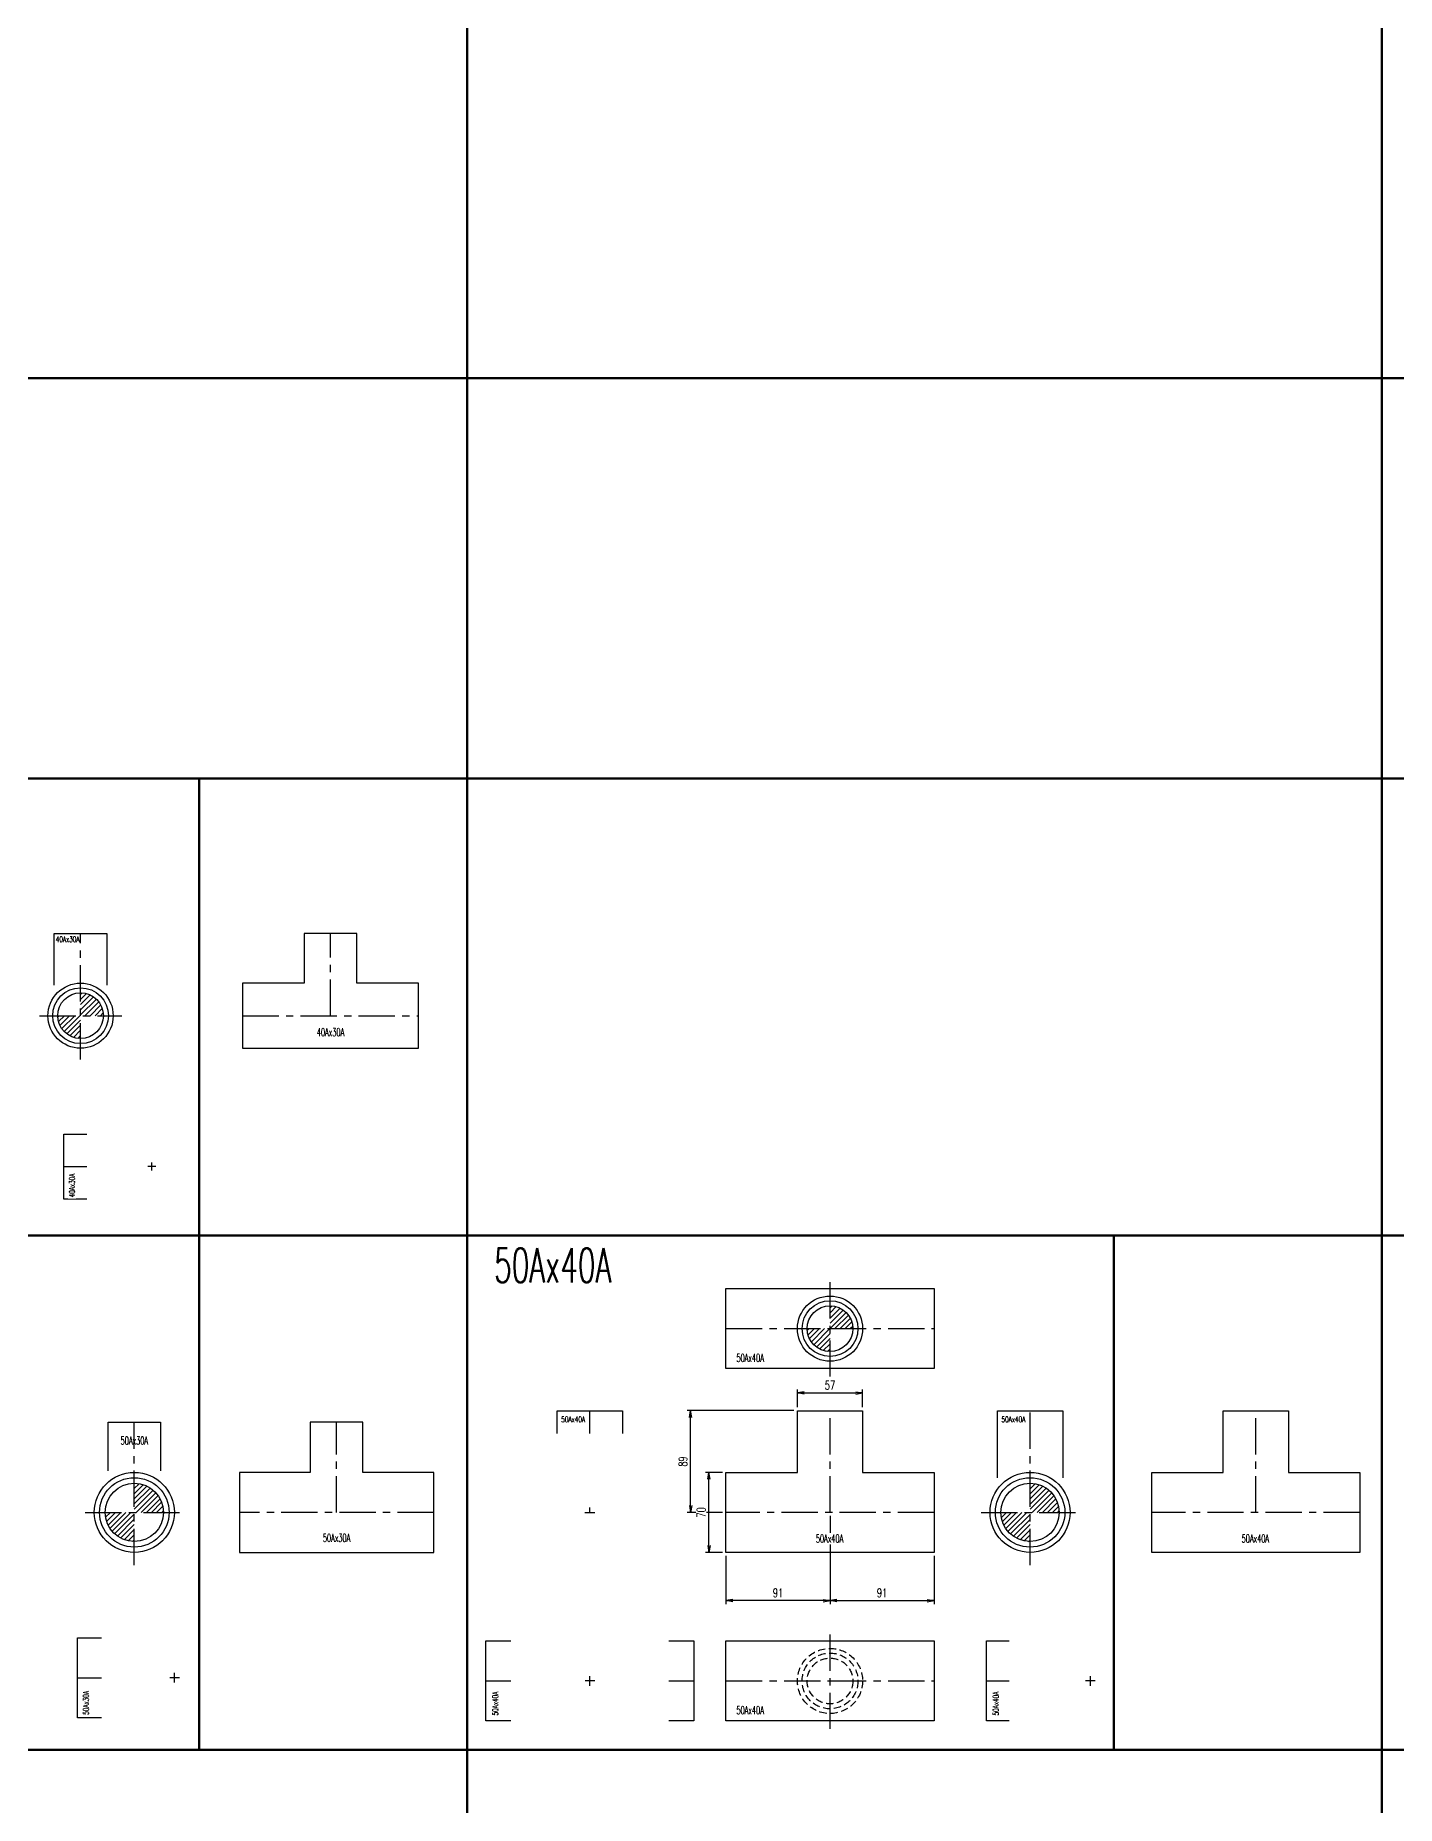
# Model space of a CAD drawing. Header units: millimetres. Extents: x 1711 to 90196, y -23291 to 8516.
# Drawn here: x 27911 to 29102, y -1001 to 548 of the extents above; entities that cross this region are included whole.
import ezdxf

# ---------------------------------------------------------------- set-up
doc = ezdxf.new("R2010")
doc.units = ezdxf.units.MM
doc.header["$PDMODE"] = 35
doc.linetypes.add('CENTER', pattern=[50.8, 31.75, -6.35, 6.35, -6.35])
doc.linetypes.add('HIDDEN', pattern=[9.525, 6.35, -3.175])
doc.layers.add('line', color=153, linetype='Continuous', lineweight=50)
for name, color, linetype in [('寸法', 2, 'Continuous'), ('配管-CVP', 4, 'Continuous'), ('＃配管（PVC)', 21, 'Continuous')]:
    doc.layers.add(name, color=color, linetype=linetype)
doc.styles.add('kpk', font='romans.shx', dxfattribs={"width": 0.7, "bigfont": 'extfont2.shx'})
doc.styles.get("Standard").update_dxf_attribs({"font": 'romans.shx', "bigfont": 'extfont.shx'})
doc.dimstyles.new('KPK-3', dxfattribs={"dimscale": 3, "dimtxt": 2.5, "dimasz": 2, "dimexe": 1, "dimexo": 1, "dimgap": 1, "dimtad": 3, "dimdec": 1, "dimdsep": 46, "dimtxsty": 'kpk', "dimblk": 'OPEN', "dimcen": 2.5, "dimclrd": 2, "dimclre": 2, "dimclrt": 4, "dimadec": 1, "dimazin": 2, "dimtfac": 1, "dimtdec": 1, "dimtmove": 0, "dimatfit": 2, "dimldrblk": 'OPEN', "dimfxl": 0, "dimlwd": -1, "dimlwe": -1, "dimarcsym": 0})

# ---------------------------------------------------------------- blocks, each defined once
blk = doc.blocks.new('_Open')
at = {"color": 0, "linetype": 'ByBlock', "lineweight": -2}
for p, q in [((-1, 0.17), (0, 0)), ((-1, -0.17), (0, 0)), ((0, 0), (-1, 0))]:
    blk.add_line(p, q, dxfattribs=at)
blk = doc.blocks.new('*D2837')
at = {"layer": 'Defpoints', "color": 0, "transparency": 16777216}
for p in [(28606.3, -744.6), (28515.3, -779.6), (28515.3, -821.8)]:
    blk.add_point(p, dxfattribs=at)
at = {"layer": '寸法', "color": 2, "transparency": 16777216}
for p, q in [((28606.3, -747.6), (28606.3, -824.8)), ((28515.3, -782.6), (28515.3, -824.8)), ((28600.3, -821.8), (28521.3, -821.8))]:
    blk.add_line(p, q, dxfattribs=at)
at = {"layer": '寸法', "color": 2, "transparency": 16777216, "xscale": 6, "yscale": 6, "zscale": 6, "rotation": 180}
blk.add_blockref('_Open', (28515.3, -821.8), dxfattribs=at)
at = {"layer": '寸法', "color": 2, "transparency": 16777216, "xscale": 6, "yscale": 6, "zscale": 6}
blk.add_blockref('_Open', (28606.3, -821.8), dxfattribs=at)
at = {"layer": '寸法', "color": 4, "transparency": 16777216, "insert": (28560.8, -815), "char_height": 7.5, "attachment_point": 5, "style": 'kpk', "bg_fill": 3, "box_fill_scale": 1.1, "bg_fill_color": 256, "bg_fill_true_color": 13158600, "bg_fill_transparency": 0}
blk.add_mtext('91', dxfattribs=at)
blk = doc.blocks.new('*D2838')
at = {"layer": 'Defpoints', "color": 0, "transparency": 16777216}
for p in [(28606.3, -744.6), (28697.3, -779.6), (28697.3, -821.8)]:
    blk.add_point(p, dxfattribs=at)
at = {"layer": '寸法', "color": 2, "transparency": 16777216}
for p, q in [((28606.3, -747.6), (28606.3, -824.8)), ((28697.3, -782.6), (28697.3, -824.8)), ((28612.3, -821.8), (28691.3, -821.8))]:
    blk.add_line(p, q, dxfattribs=at)
at = {"layer": '寸法', "color": 2, "transparency": 16777216, "xscale": 6, "yscale": 6, "zscale": 6, "rotation": 180}
blk.add_blockref('_Open', (28606.3, -821.8), dxfattribs=at)
at = {"layer": '寸法', "color": 2, "transparency": 16777216, "xscale": 6, "yscale": 6, "zscale": 6}
blk.add_blockref('_Open', (28697.3, -821.8), dxfattribs=at)
at = {"layer": '寸法', "color": 4, "transparency": 16777216, "insert": (28651.8, -815), "char_height": 7.5, "attachment_point": 5, "style": 'kpk', "bg_fill": 3, "box_fill_scale": 1.1, "bg_fill_color": 256, "bg_fill_true_color": 13158600, "bg_fill_transparency": 0}
blk.add_mtext('91', dxfattribs=at)
blk = doc.blocks.new('*D2839')
at = {"layer": 'Defpoints', "color": 0, "transparency": 16777216}
for p in [(28484.4, -655.6), (28577.8, -655.6), (28515.3, -744.6)]:
    blk.add_point(p, dxfattribs=at)
at = {"layer": '寸法', "color": 2, "transparency": 16777216}
for p, q in [((28574.8, -655.6), (28481.4, -655.6)), ((28484.4, -738.6), (28484.4, -661.6)), ((28512.3, -744.6), (28481.4, -744.6))]:
    blk.add_line(p, q, dxfattribs=at)
at = {"layer": '寸法', "color": 2, "transparency": 16777216, "xscale": 6, "yscale": 6, "zscale": 6}
for p, rotation in [((28484.4, -655.6), 90), ((28484.4, -744.6), 270)]:
    blk.add_blockref('_Open', p, dxfattribs=dict(at, rotation=rotation))
at = {"layer": '寸法', "color": 4, "transparency": 16777216, "insert": (28477.7, -700.1), "char_height": 7.5, "attachment_point": 5, "rotation": 90, "style": 'kpk', "bg_fill": 3, "box_fill_scale": 1.1, "bg_fill_color": 256, "bg_fill_true_color": 13158600, "bg_fill_transparency": 0}
blk.add_mtext('89', dxfattribs=at)
blk = doc.blocks.new('40Ax30A-RT-側面')
at = {"layer": '＃配管（PVC)'}
h = blk.add_hatch(dxfattribs=at)
h.set_pattern_fill('ANSI31', color=252)
h.set_pattern_definition([(45, (-27327.323, 310.0487), (-2.24506403, 2.24506403), [])])
h.paths.add_polyline_path([(0, 0), (20, 0, 0.414214), (0, 20)])
h.paths.add_polyline_path([(-20, 0, 0.414214), (0, -20), (0, 0)])
at = {"layer": '＃配管（PVC)', "color": 2, "linetype": 'CENTER'}
blk.add_line((-36, 0), (36, 0), dxfattribs=at)
at = {"layer": '＃配管（PVC)', "color": 0, "linetype": 'ByBlock'}
blk.add_lwpolyline([(-23, 26.8), (-23, 72), (23, 72), (23, 26.8)], dxfattribs=at)
for radius in [28.5, 24.4, 20]:
    blk.add_circle((0, 0), radius, dxfattribs=at)
at = {"layer": 'Defpoints', "color": 6, "linetype": 'ByBlock', "insert": (-11.3, 66.9), "char_height": 5, "attachment_point": 5, "style": 'kpk', "bg_fill": 3, "box_fill_scale": 1.2, "bg_fill_color": 256, "bg_fill_transparency": 0}
blk.add_mtext('{\\W0.6;40Ax30A}', dxfattribs=at)
at = {"layer": '＃配管（PVC)', "color": 2, "linetype": 'CENTER'}
blk.add_line((0, -38.3), (0, 72), dxfattribs=at)
blk = doc.blocks.new('*U1310')
at = {"color": 2, "linetype": 'CENTER', "ltscale": 0.5}
blk.add_line((3.5, 0), (-3.5, 0), dxfattribs=at)
at = {"layer": '＃配管（PVC)', "color": 2, "linetype": 'CENTER'}
blk.add_line((0, -3.5), (0, 3.5), dxfattribs=at)
at = {"layer": '＃配管（PVC)', "color": 0, "linetype": 'ByBlock'}
blk.add_lwpolyline([(-57, -28.5), (-77, -28.5), (-77, 28.5), (-57, 28.5)], dxfattribs=at)
at = {"layer": 'Defpoints', "color": 6, "linetype": 'ByBlock', "insert": (-70, -16.5), "char_height": 5, "attachment_point": 5, "rotation": 90, "style": 'kpk', "bg_fill": 3, "box_fill_scale": 1.2, "bg_fill_color": 256, "bg_fill_transparency": 0}
blk.add_mtext('{\\W0.6;40Ax30A}', dxfattribs=at)
at = {"layer": '＃配管（PVC)', "color": 2, "linetype": 'CENTER'}
blk.add_lwpolyline([(-77, 0), (-57, 0)], dxfattribs=at)
blk = doc.blocks.new('40Ax30A-RT-正面')
at = {"layer": '＃配管（PVC)', "color": 2, "linetype": 'CENTER'}
for p, q in [((0, 0), (0, 72)), ((-77, 0), (77, 0))]:
    blk.add_line(p, q, dxfattribs=at)
at = {"layer": '＃配管（PVC)', "color": 0, "linetype": 'ByBlock'}
blk.add_lwpolyline([(77, -28.5), (77, 28.5), (23, 28.5), (23, 72), (-23, 72), (-23, 28.5), (-77, 28.5), (-77, -28.5)], close=True, dxfattribs=at)
at = {"layer": 'Defpoints', "color": 6, "linetype": 'ByBlock', "insert": (0, -14.5), "char_height": 7, "attachment_point": 5, "style": 'kpk', "bg_fill": 3, "box_fill_scale": 1.2, "bg_fill_color": 256, "bg_fill_transparency": 0}
blk.add_mtext('{\\W0.6;40Ax30A}', dxfattribs=at)
blk = doc.blocks.new('40Ax30A-RT')
at = {"color": 0}
blk.add_blockref('40Ax30A-RT-正面', (0, 0), dxfattribs=at)
blk = doc.blocks.new('50Ax30A-RT-側面')
at = {"layer": '＃配管（PVC)'}
h = blk.add_hatch(dxfattribs=at)
h.set_pattern_fill('ANSI31', color=252)
h.set_pattern_definition([(45, (-27374.323, 744.626), (-2.24506403, 2.24506403), [])])
h.paths.add_polyline_path([(0, 25.5), (0, 0), (25.5, 0, 0.414214)])
h.paths.add_polyline_path([(0, -25.5), (0, 0), (-25.5, 0, 0.414214)])
at = {"layer": '＃配管（PVC)', "color": 2, "linetype": 'CENTER'}
blk.add_line((-42.9, 0), (42.9, 0), dxfattribs=at)
at = {"layer": '＃配管（PVC)', "color": 0, "linetype": 'ByBlock'}
blk.add_lwpolyline([(-23, 36.4), (-23, 79), (23, 79), (23, 36.4)], dxfattribs=at)
for radius in [35, 30.4, 25.5]:
    blk.add_circle((0, 0), radius, dxfattribs=at)
at = {"layer": 'Defpoints', "color": 6, "linetype": 'ByBlock', "insert": (0, 62.8), "char_height": 7, "attachment_point": 5, "style": 'kpk', "bg_fill": 3, "box_fill_scale": 1.2, "bg_fill_color": 256, "bg_fill_transparency": 0}
blk.add_mtext('{\\W0.6;50Ax30A}', dxfattribs=at)
at = {"layer": '＃配管（PVC)', "color": 2, "linetype": 'CENTER'}
blk.add_line((0, -46), (0, 79), dxfattribs=at)
blk = doc.blocks.new('50Ax30A-RT-半（50A）')
at = {"layer": '＃配管（PVC)', "color": 2, "linetype": 'CENTER'}
for p, q in [((4.2, 0), (-4.2, 0)), ((0, -4.2), (0, 4.2))]:
    blk.add_line(p, q, dxfattribs=at)
at = {"layer": '＃配管（PVC)', "color": 0, "linetype": 'ByBlock'}
blk.add_lwpolyline([(-64, -35), (-85, -35), (-85, 35), (-64, 35)], dxfattribs=at)
at = {"layer": '＃配管（PVC)', "color": 2, "linetype": 'CENTER'}
blk.add_lwpolyline([(-85, 0), (-64, 0)], dxfattribs=at)
at = {"layer": 'Defpoints', "color": 6, "linetype": 'ByBlock', "insert": (-77.6, -22), "char_height": 5, "attachment_point": 5, "rotation": 90, "style": 'kpk', "bg_fill": 3, "box_fill_scale": 1.2, "bg_fill_color": 256, "bg_fill_transparency": 0}
blk.add_mtext('{\\W0.6;50Ax30A}', dxfattribs=at)
blk = doc.blocks.new('50Ax30A-RT-正面')
at = {"layer": '＃配管（PVC)', "color": 2, "linetype": 'CENTER'}
for p, q in [((0, 0), (0, 79)), ((85, 0), (-85, 0))]:
    blk.add_line(p, q, dxfattribs=at)
at = {"layer": '＃配管（PVC)', "color": 0, "linetype": 'ByBlock'}
blk.add_lwpolyline([(85, -35), (85, 35), (23, 35), (23, 79), (-23, 79), (-23, 35), (-85, 35), (-85, -35)], close=True, dxfattribs=at)
at = {"layer": 'Defpoints', "color": 6, "linetype": 'ByBlock', "insert": (0, -22.3), "char_height": 7, "attachment_point": 5, "style": 'kpk', "bg_fill": 3, "box_fill_scale": 1.2, "bg_fill_color": 256, "bg_fill_transparency": 0}
blk.add_mtext('{\\W0.6;50Ax30A}', dxfattribs=at)
blk = doc.blocks.new('50Ax30A-RT')
at = {"color": 0}
blk.add_blockref('50Ax30A-RT-正面', (0, 0), dxfattribs=at)
blk = doc.blocks.new('50Ax40A-RT-正面')
at = {"layer": '＃配管（PVC)', "color": 2, "linetype": 'CENTER'}
for p, q in [((0, 0), (0, 89)), ((91, 0), (-91, 0))]:
    blk.add_line(p, q, dxfattribs=at)
at = {"layer": '＃配管（PVC)', "color": 0, "linetype": 'ByBlock'}
blk.add_lwpolyline([(-91, 35), (-28.5, 35), (-28.5, 89), (28.5, 89), (28.5, 35), (91, 35), (91, -35), (-91, -35)], close=True, dxfattribs=at)
at = {"layer": 'Defpoints', "color": 6, "linetype": 'ByBlock', "insert": (-0.4, -22.9), "char_height": 7, "attachment_point": 5, "style": 'kpk', "bg_fill": 3, "box_fill_scale": 1.2, "bg_fill_color": 256, "bg_fill_transparency": 0}
blk.add_mtext('{\\W0.6;50Ax40A}', dxfattribs=at)
blk = doc.blocks.new('50Ax40A-RT-上面')
at = {"layer": '＃配管（PVC)'}
h = blk.add_hatch(dxfattribs=at)
h.set_pattern_fill('ANSI31', color=252)
h.set_pattern_definition([(45, (-27982.765, 583.8366), (-2.24506403, 2.24506403), [])])
h.paths.add_polyline_path([(0, 20), (0, 0), (20, 0, 0.414214)])
h.paths.add_polyline_path([(-20, 0, 0.414214), (0, -20), (0, 0)])
at = {"layer": '＃配管（PVC)', "color": 2, "linetype": 'CENTER'}
blk.add_line((0, -42), (0, 42), dxfattribs=at)
at = {"layer": '＃配管（PVC)', "color": 0, "linetype": 'ByBlock'}
blk.add_lwpolyline([(-91, -35), (-91, 35), (91, 35), (91, -35)], close=True, dxfattribs=at)
at = {"layer": '＃配管（PVC)', "color": 2, "linetype": 'CENTER'}
blk.add_lwpolyline([(-91, 0), (0, 0), (91, 0)], dxfattribs=at)
at = {"layer": '＃配管（PVC)', "color": 0, "linetype": 'ByBlock'}
for radius in [28.5, 24.4, 20]:
    blk.add_circle((0, 0), radius, dxfattribs=at)
at = {"layer": 'Defpoints', "color": 6, "linetype": 'ByBlock', "insert": (-69.8, -25.6), "char_height": 7, "attachment_point": 5, "style": 'kpk', "bg_fill": 3, "box_fill_scale": 1.2, "bg_fill_color": 256, "bg_fill_transparency": 0}
blk.add_mtext('{\\W0.6;50Ax40A}', dxfattribs=at)
blk = doc.blocks.new('50Ax40A-RT-下面')
at = {"layer": '＃配管（PVC)', "color": 2, "linetype": 'CENTER'}
blk.add_line((0, -42), (0, 42), dxfattribs=at)
at = {"layer": '＃配管（PVC)', "color": 0, "linetype": 'ByBlock'}
blk.add_lwpolyline([(-91, -35), (-91, 35), (91, 35), (91, -35)], close=True, dxfattribs=at)
at = {"layer": '＃配管（PVC)', "color": 2, "linetype": 'CENTER'}
blk.add_lwpolyline([(-91, 0), (0, 0), (91, 0)], dxfattribs=at)
at = {"layer": '＃配管（PVC)', "color": 252, "linetype": 'HIDDEN'}
for radius in [28.5, 24.4, 20]:
    blk.add_circle((0, 0), radius, dxfattribs=at)
at = {"layer": 'Defpoints', "color": 6, "linetype": 'ByBlock', "insert": (-69.8, -25.6), "char_height": 7, "attachment_point": 5, "style": 'kpk', "bg_fill": 3, "box_fill_scale": 1.2, "bg_fill_color": 256, "bg_fill_transparency": 0}
blk.add_mtext('{\\W0.6;50Ax40A}', dxfattribs=at)
blk = doc.blocks.new('50Ax40A-RT-側面')
at = {"layer": '＃配管（PVC)'}
h = blk.add_hatch(dxfattribs=at)
h.set_pattern_fill('ANSI31', color=252)
h.set_pattern_definition([(45, (-28157.765, 744.626), (-2.24506403, 2.24506403), [])])
h.paths.add_polyline_path([(0, 25.5), (0, 0), (25.5, 0, 0.414214)])
h.paths.add_polyline_path([(0, -25.5), (0, 0), (-25.5, 0, 0.414214)])
at = {"layer": '＃配管（PVC)', "color": 2, "linetype": 'CENTER'}
for p, q in [((0, -46), (0, 89)), ((-42.9, 0), (42.9, 0))]:
    blk.add_line(p, q, dxfattribs=at)
at = {"layer": '＃配管（PVC)', "color": 0, "linetype": 'ByBlock'}
blk.add_lwpolyline([(-28.5, 30.3), (-28.5, 89), (28.5, 89), (28.5, 30.3)], dxfattribs=at)
for radius in [35, 30.4, 25.5]:
    blk.add_circle((0, 0), radius, dxfattribs=at)
at = {"layer": 'Defpoints', "color": 6, "linetype": 'ByBlock', "insert": (-14.6, 81.4), "char_height": 5, "attachment_point": 5, "style": 'kpk', "bg_fill": 3, "box_fill_scale": 1.2, "bg_fill_color": 256, "bg_fill_transparency": 0}
blk.add_mtext('{\\W0.6;50Ax40A}', dxfattribs=at)
blk = doc.blocks.new('*U1318')
at = {"layer": '＃配管（PVC)', "color": 2, "linetype": 'CENTER'}
for p, q in [((4.2, 0), (-4.2, 0)), ((0, -4.2), (0, 4.2))]:
    blk.add_line(p, q, dxfattribs=at)
at = {"layer": '＃配管（PVC)', "color": 0, "linetype": 'ByBlock'}
for points in [[(-69, -35), (-91, -35), (-91, 35), (-69, 35)], [(69, 35), (91, 35), (91, -35), (69, -35)]]:
    blk.add_lwpolyline(points, dxfattribs=at)
at = {"layer": '＃配管（PVC)', "color": 2, "linetype": 'CENTER'}
for points in [[(-91, 0), (-69, 0)], [(69, 0), (91, 0)]]:
    blk.add_lwpolyline(points, dxfattribs=at)
at = {"layer": 'Defpoints', "color": 6, "linetype": 'ByBlock', "insert": (-82.8, -19.8), "char_height": 5, "attachment_point": 5, "rotation": 90, "style": 'kpk', "bg_fill": 3, "box_fill_scale": 1.2, "bg_fill_color": 256, "bg_fill_transparency": 0}
blk.add_mtext('{\\W0.6;50Ax40A}', dxfattribs=at)
blk = doc.blocks.new('*U1316')
at = {"layer": '＃配管（PVC)', "color": 2, "linetype": 'CENTER'}
for p, q in [((0, 69), (0, 89)), ((-4.3, 0), (4.3, 0)), ((0, 0), (0, 4.3))]:
    blk.add_line(p, q, dxfattribs=at)
at = {"layer": '＃配管（PVC)', "color": 0, "linetype": 'ByBlock'}
blk.add_lwpolyline([(-28.5, 69), (-28.5, 89), (28.5, 89), (28.5, 69)], dxfattribs=at)
at = {"layer": 'Defpoints', "color": 6, "linetype": 'ByBlock', "insert": (-14.6, 81.4), "char_height": 5, "attachment_point": 5, "style": 'kpk', "bg_fill": 3, "box_fill_scale": 1.2, "bg_fill_color": 256, "bg_fill_transparency": 0}
blk.add_mtext('{\\W0.6;50Ax40A}', dxfattribs=at)
blk = doc.blocks.new('*U1317')
at = {"layer": '＃配管（PVC)', "color": 2, "linetype": 'CENTER'}
for p, q in [((4.2, 0), (-4.2, 0)), ((0, -4.2), (0, 4.2))]:
    blk.add_line(p, q, dxfattribs=at)
at = {"layer": '＃配管（PVC)', "color": 0, "linetype": 'ByBlock'}
blk.add_lwpolyline([(-71, -35), (-91, -35), (-91, 35), (-71, 35)], dxfattribs=at)
at = {"layer": '＃配管（PVC)', "color": 2, "linetype": 'CENTER'}
blk.add_lwpolyline([(-91, 0), (-71, 0)], dxfattribs=at)
at = {"layer": 'Defpoints', "color": 6, "linetype": 'ByBlock', "insert": (-82.8, -19.8), "char_height": 5, "attachment_point": 5, "rotation": 90, "style": 'kpk', "bg_fill": 3, "box_fill_scale": 1.2, "bg_fill_color": 256, "bg_fill_transparency": 0}
blk.add_mtext('{\\W0.6;50Ax40A}', dxfattribs=at)
blk = doc.blocks.new('50Ax40A-RT')
at = {"color": 0}
blk.add_blockref('50Ax40A-RT-正面', (0, 0), dxfattribs=at)
blk = doc.blocks.new('A$C6aa1e4fd')
at = {"layer": 'line'}
for p, q in [((6671.7, -100), (6671.7, -8135.9)), ((7471.7, -100), (7471.7, -8135.9)), ((60, -1360), (17081.2, -1360)), ((60, -1710), (17081.2, -1710)), ((60, -2110), (17081.2, -2110)), ((60, -2560), (17081.2, -2560))]:
    blk.add_line(p, q, dxfattribs=at)
for points in [[(6671.7, -1710), (6437.5, -1710), (6437.5, -2110), (6671.7, -2110)], [(6671.7, -2110), (6437.5, -2110), (6437.5, -2560), (6671.7, -2560)], [(7471.7, -2110), (7237.5, -2110), (7237.5, -2560), (7471.7, -2560)]]:
    blk.add_lwpolyline(points, close=True, dxfattribs=at)
at = {"layer": 'line', "insert": (6695.3, -2135.9), "char_height": 30, "attachment_point": 4}
blk.add_mtext('{\\W0.6;50Ax40A}', dxfattribs=at)
blk = doc.blocks.new('*D3251')
at = {"layer": 'Defpoints', "color": 0, "linetype": 'ByBlock', "transparency": 16777216}
for p in [(28500.4, -709.6), (28515.3, -709.6), (28515.3, -779.6)]:
    blk.add_point(p, dxfattribs=at)
at = {"layer": '寸法', "color": 2, "transparency": 16777216}
for p, q in [((28512.3, -709.6), (28497.4, -709.6)), ((28500.4, -773.6), (28500.4, -715.6)), ((28512.3, -779.6), (28497.4, -779.6))]:
    blk.add_line(p, q, dxfattribs=at)
at = {"layer": '寸法', "color": 2, "linetype": 'ByBlock', "transparency": 16777216, "xscale": 6, "yscale": 6, "zscale": 6}
for p, rotation in [((28500.4, -709.6), 90), ((28500.4, -779.6), 270)]:
    blk.add_blockref('_Open', p, dxfattribs=dict(at, rotation=rotation))
at = {"layer": '寸法', "color": 4, "linetype": 'ByBlock', "transparency": 16777216, "insert": (28493.6, -744.6), "char_height": 7.5, "attachment_point": 5, "rotation": 90, "style": 'kpk', "bg_fill": 3, "box_fill_scale": 1.1, "bg_fill_color": 256, "bg_fill_true_color": 13158600, "bg_fill_transparency": 0}
blk.add_mtext('70', dxfattribs=at)
blk = doc.blocks.new('*D3252')
at = {"layer": 'Defpoints', "color": 0, "linetype": 'ByBlock', "transparency": 16777216}
for p in [(28634.8, -640.1), (28577.8, -655.6), (28634.8, -655.6)]:
    blk.add_point(p, dxfattribs=at)
at = {"layer": '寸法', "color": 2, "transparency": 16777216}
for p, q in [((28577.8, -652.6), (28577.8, -637.1)), ((28583.8, -640.1), (28628.8, -640.1)), ((28634.8, -652.6), (28634.8, -637.1))]:
    blk.add_line(p, q, dxfattribs=at)
at = {"layer": '寸法', "color": 2, "linetype": 'ByBlock', "transparency": 16777216, "xscale": 6, "yscale": 6, "zscale": 6, "rotation": 180}
blk.add_blockref('_Open', (28577.8, -640.1), dxfattribs=at)
at = {"layer": '寸法', "color": 2, "linetype": 'ByBlock', "transparency": 16777216, "xscale": 6, "yscale": 6, "zscale": 6}
blk.add_blockref('_Open', (28634.8, -640.1), dxfattribs=at)
at = {"layer": '寸法', "color": 4, "linetype": 'ByBlock', "transparency": 16777216, "insert": (28606.3, -633.4), "char_height": 7.5, "attachment_point": 5, "style": 'kpk', "bg_fill": 3, "box_fill_scale": 1.1, "bg_fill_color": 256, "bg_fill_true_color": 13158600, "bg_fill_transparency": 0}
blk.add_mtext('57', dxfattribs=at)

msp = doc.modelspace()

# ---------------------------------------------------------------- block references
at = {"layer": '配管-CVP'}
for name, p in [('40Ax30A-RT-側面', (27950.8521, -310.0487)), ('40Ax30A-RT', (28169.4522, -310.0487)), ('*U1310', (28013.3016, -442.1117)), ('50Ax40A-RT-上面', (28606.2941, -583.8366)), ('50Ax30A-RT-側面', (27997.8521, -744.6261)), ('50Ax30A-RT', (28174.7574, -744.6261)), ('*U1316', (28396.2964, -744.6261)), ('50Ax40A-RT-側面', (28781.2941, -744.6261)), ('50Ax40A-RT', (28978.6808, -744.6261)), ('50Ax40A-RT-下面', (28606.2941, -892.0684)), ('50Ax30A-RT-半（50A）', (28033.094, -889.2565)), ('*U1318', (28396.2964, -892.0684)), ('*U1317', (28834.082, -892.0684))]:
    msp.add_blockref(name, p, dxfattribs=at)

# ---------------------------------------------------------------- dimensions: what is measured, and where the dimension line sits
at = {"layer": '寸法'}
dim = msp.add_linear_dim(base=(28515.2941, -821.7905), p1=(28606.2941, -744.6261), p2=(28515.2941, -779.6261), dimstyle='KPK-3', dxfattribs=at)
dim.commit()
dim.dimension.update_dxf_attribs({"geometry": '*D2837', "text_midpoint": (28560.7941, -815.0405)})

# ---------------------------------------------------------------- next in the draw order: dimensions: what is measured, and where the dimension line sits
dim = msp.add_linear_dim(base=(28484.4289, -655.6261), p1=(28515.2941, -744.6261), p2=(28577.7941, -655.6261), angle=90, dimstyle='KPK-3', dxfattribs=at)
dim.commit()
dim.dimension.update_dxf_attribs({"geometry": '*D2839', "text_midpoint": (28477.6789, -700.1261)})
dim = msp.add_linear_dim(base=(28697.2941, -821.7905), p1=(28606.2941, -744.6261), p2=(28697.2941, -779.6261), dimstyle='KPK-3', dxfattribs=at)
dim.commit()
dim.dimension.update_dxf_attribs({"geometry": '*D2838', "text_midpoint": (28651.7941, -815.0405)})

# ---------------------------------------------------------------- next in the draw order: block references
at = {"layer": '配管-CVP'}
msp.add_blockref('50Ax40A-RT-正面', (28606.2941, -744.6261), dxfattribs=at)

# ---------------------------------------------------------------- next in the draw order: block references
at = {"layer": 'line', "linetype": 'ByBlock'}
msp.add_blockref('A$C6aa1e4fd', (21617.1739, 1607.5677), dxfattribs=at)

# ---------------------------------------------------------------- next in the draw order: dimensions: what is measured, and where the dimension line sits
at = {"layer": '寸法', "linetype": 'ByBlock'}
dim = msp.add_linear_dim(base=(28634.7941, -640.128), p1=(28577.7941, -655.6261), p2=(28634.7941, -655.6261), dimstyle='KPK-3', dxfattribs=at)
dim.commit()
dim.dimension.update_dxf_attribs({"geometry": '*D3252', "text_midpoint": (28606.2941, -633.378)})
dim = msp.add_linear_dim(base=(28500.36, -709.6261), p1=(28515.2941, -779.6261), p2=(28515.2941, -709.6261), angle=90, dimstyle='KPK-3', dxfattribs=at)
dim.commit()
dim.dimension.update_dxf_attribs({"geometry": '*D3251', "text_midpoint": (28493.61, -744.6261)})

doc.saveas('drawing.dxf')
